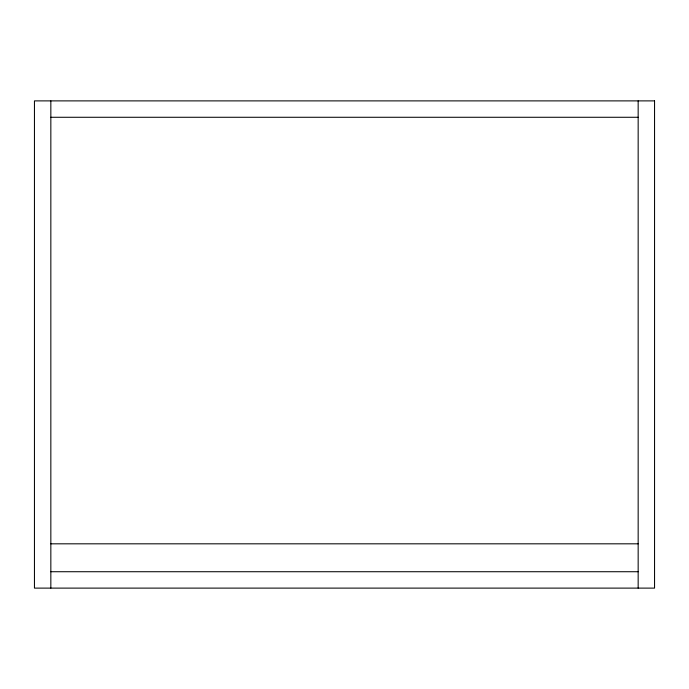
<?xml version="1.0" encoding="UTF-8"?>
<svg xmlns="http://www.w3.org/2000/svg" width="689" height="689" viewBox="0 0 689 689"><rect width="100%" height="100%" fill="white"/><g stroke="black" fill="none" stroke-linecap="round" stroke-linejoin="round"><path stroke-width="1.03" d="M50.84 117.276L638.16 117.276M50.84 543.819L638.16 543.819M50.84 571.724L638.16 571.724M638.16 100.887L638.16 588.113M50.84 100.887L50.84 588.113M654.55 100.887L34.45 100.887L34.45 588.113L654.55 588.113L654.55 100.887"/></g></svg>
